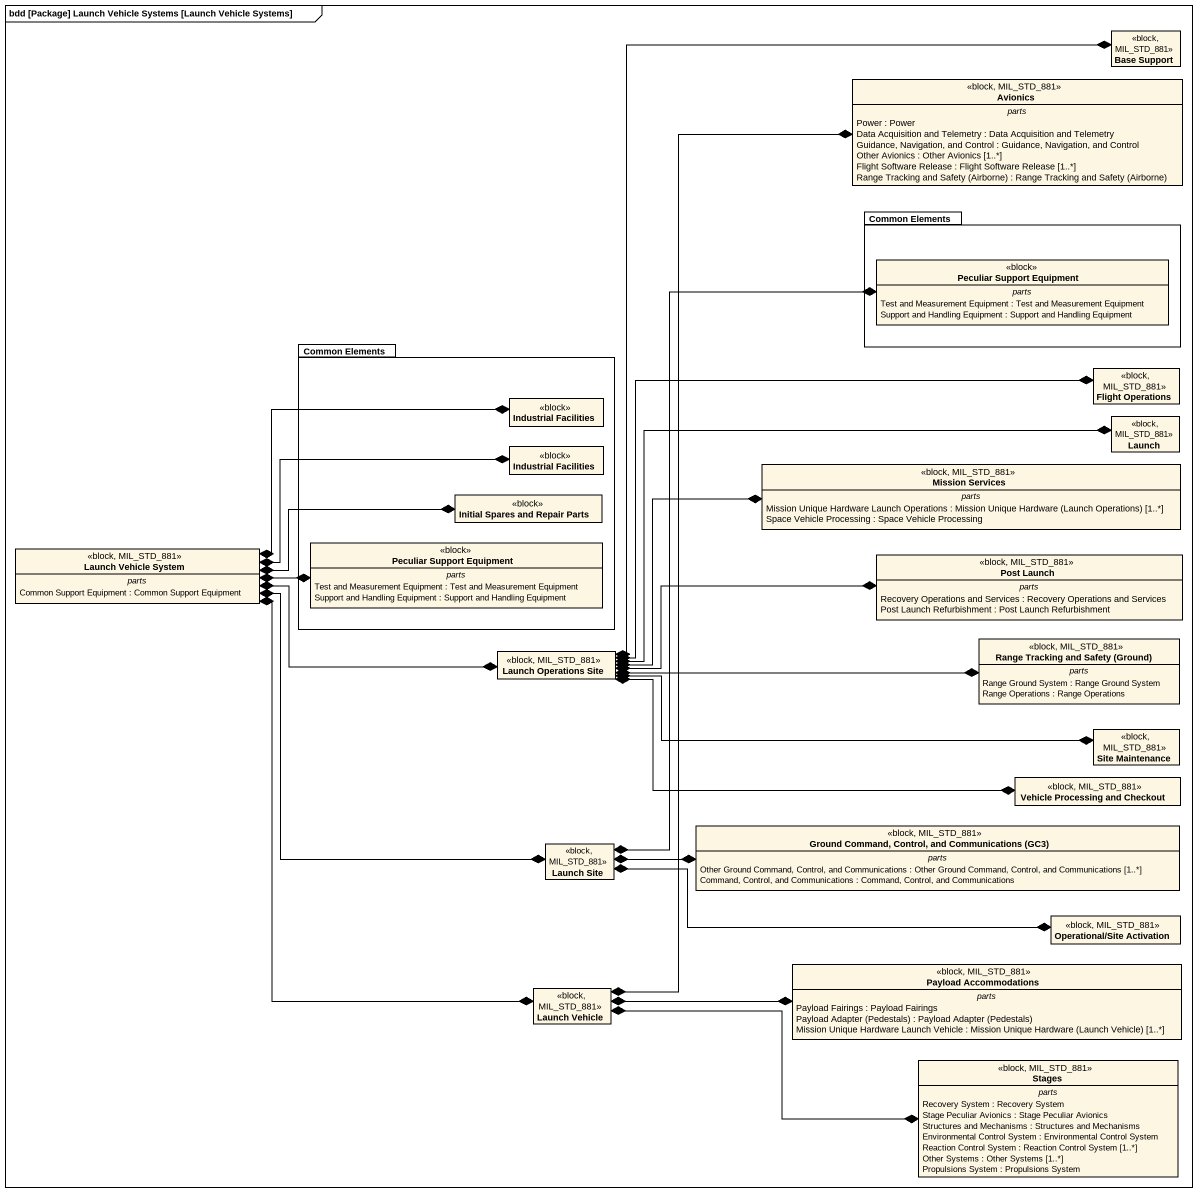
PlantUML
@startuml
mainframe bdd [Package] Launch Vehicle Systems [Launch Vehicle Systems]
hide circle
hide empty members
class "Base Support" as Base_Support <<block, MIL_STD_881>>
class Avionics <<block, MIL_STD_881>> {
  -- parts --
  Power : Power
  Data Acquisition and Telemetry : Data Acquisition and Telemetry
  Guidance, Navigation, and Control : Guidance, Navigation, and Control
  Other Avionics : Other Avionics [1..*]
  Flight Software Release : Flight Software Release [1..*]
  {field} Range Tracking and Safety (Airborne) : Range Tracking and Safety (Airborne)
}
package "Common Elements" as Common_Elements {
  class "Peculiar Support Equipment" as Peculiar_Support_Equipment <<block>> {
    -- parts --
    Test and Measurement Equipment : Test and Measurement Equipment
    Support and Handling Equipment : Support and Handling Equipment
  }
}
package "Common Elements" as Common_Elements_2 {
  class "Industrial Facilities" as Industrial_Facilities <<block>>
  class "Industrial Facilities" as Industrial_Facilities_2 <<block>>
  class "Initial Spares and Repair Parts" as Initial_Spares_and_Repair <<block>>
  class "Peculiar Support Equipment" as Peculiar_Support_Equipment_2 <<block>> {
    -- parts --
    Test and Measurement Equipment : Test and Measurement Equipment
    Support and Handling Equipment : Support and Handling Equipment
  }
}
class "Flight Operations" as Flight_Operations <<block, MIL_STD_881>>
class Launch <<block, MIL_STD_881>>
class "Mission Services" as Mission_Services <<block, MIL_STD_881>> {
  -- parts --
  {field} Mission Unique Hardware Launch Operations : Mission Unique Hardware (Launch Operations) [1..*]
  Space Vehicle Processing : Space Vehicle Processing
}
class "Launch Vehicle System" as Launch_Vehicle_System <<block, MIL_STD_881>> {
  -- parts --
  Common Support Equipment : Common Support Equipment
}
class "Post Launch" as Post_Launch <<block, MIL_STD_881>> {
  -- parts --
  Recovery Operations and Services : Recovery Operations and Services
  Post Launch Refurbishment : Post Launch Refurbishment
}
class "Launch Operations Site" as Launch_Operations_Site <<block, MIL_STD_881>>
class "Range Tracking and Safety (Ground)" as Range_Tracking_and_Safety <<block, MIL_STD_881>> {
  -- parts --
  Range Ground System : Range Ground System
  Range Operations : Range Operations
}
class "Site Maintenance" as Site_Maintenance <<block, MIL_STD_881>>
class "Vehicle Processing and Checkout" as Vehicle_Processing_and <<block, MIL_STD_881>>
class "Launch Site" as Launch_Site <<block, MIL_STD_881>>
class "Ground Command, Control, and Communications (GC3)" as Ground_Command_Control_and <<block, MIL_STD_881>> {
  -- parts --
  Other Ground Command, Control, and Communications : Other Ground Command, Control, and Communications [1..*]
  Command, Control, and Communications : Command, Control, and Communications
}
class "Operational/Site Activation" as Operational_Site_Activation <<block, MIL_STD_881>>
class "Payload Accommodations" as Payload_Accommodations <<block, MIL_STD_881>> {
  -- parts --
  Payload Fairings : Payload Fairings
  {field} Payload Adapter (Pedestals) : Payload Adapter (Pedestals)
  {field} Mission Unique Hardware Launch Vehicle : Mission Unique Hardware (Launch Vehicle) [1..*]
}
class "Launch Vehicle" as Launch_Vehicle <<block, MIL_STD_881>>
class Stages <<block, MIL_STD_881>> {
  -- parts --
  Recovery System : Recovery System
  Stage Peculiar Avionics : Stage Peculiar Avionics
  Structures and Mechanisms : Structures and Mechanisms
  Environmental Control System : Environmental Control System
  Reaction Control System : Reaction Control System [1..*]
  Other Systems : Other Systems [1..*]
  Propulsions System : Propulsions System
}
Launch_Vehicle_System *-right-* Industrial_Facilities
Launch_Vehicle_System *-right-* Industrial_Facilities_2
Launch_Vehicle_System *-right-* Initial_Spares_and_Repair
Launch_Vehicle_System *-right-* Peculiar_Support_Equipment_2
Launch_Vehicle_System *-right-* Launch_Operations_Site
Launch_Vehicle_System *--* Launch_Site
Launch_Vehicle_System *--* Launch_Vehicle
Launch_Operations_Site *-up-* Base_Support
Launch_Operations_Site *-right-* Flight_Operations
Launch_Operations_Site *-right-* Launch
Launch_Operations_Site *-right-* Mission_Services
Launch_Operations_Site *-right-* Post_Launch
Launch_Operations_Site *-right-* Range_Tracking_and_Safety
Launch_Operations_Site *-right-* Site_Maintenance
Launch_Operations_Site *-right-* Vehicle_Processing_and
Launch_Site *-up-* Peculiar_Support_Equipment
Launch_Site *-right-* Ground_Command_Control_and
Launch_Site *-right-* Operational_Site_Activation
Launch_Vehicle *-up-* Avionics
Launch_Vehicle *-right-* Payload_Accommodations
Launch_Vehicle *-right-* Stages
@enduml
